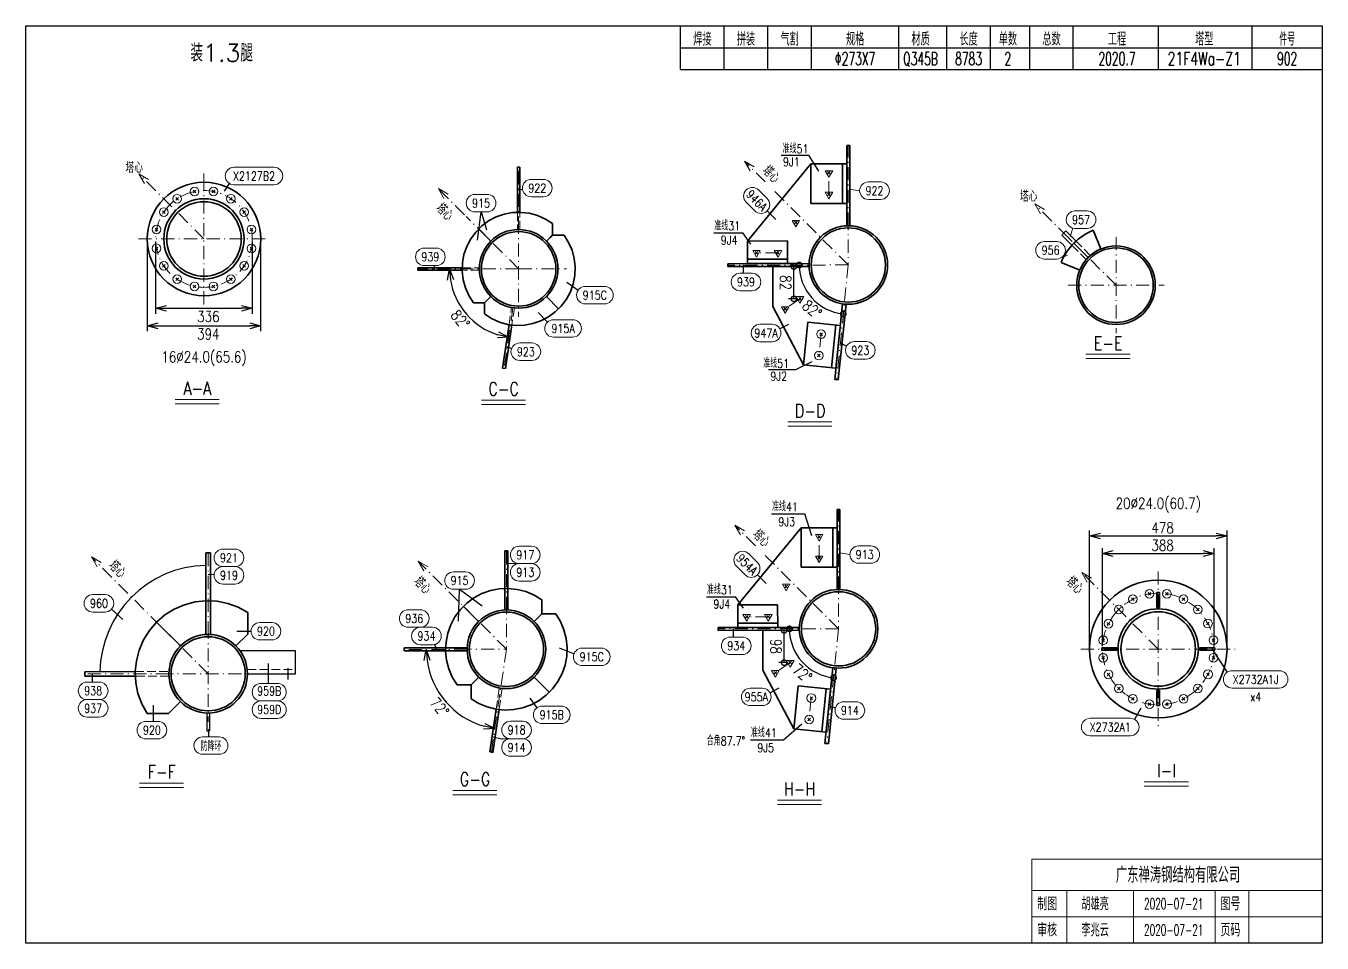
# Model space of a CAD drawing. Extents: x 1310 to 15542, y -76 to 8381.
# Drawn here: x 2467.4 to 2764.4, y 183.9 to 393.9 of the extents above; entities that cross this region are included whole.
import ezdxf
from ezdxf.enums import TextEntityAlignment as Align

# ---------------------------------------------------------------- set-up
doc = ezdxf.new("R2010")
doc.units = 0
doc.header["$MEASUREMENT"] = 0
doc.linetypes.add('一点画线', pattern=[5.2, 3, -1, 0.2, -1])
doc.linetypes.add('虚线', pattern=[2.75, 2, -0.75])
doc.layers.get('0').update_dxf_attribs({"linetype": 'CONTINUOUS', "lineweight": 25})
doc.layers.get('Defpoints').update_dxf_attribs({"linetype": 'CONTINUOUS'})
doc.layers.add('4', color=7, linetype='CONTINUOUS', lineweight=25)
doc.layers.add('5', color=7, linetype='CONTINUOUS', lineweight=25)
doc.styles.add('DimFont', font='simplex.shx', dxfattribs={"width": 0.8, "bigfont": 'gbhzfs.shx'})
doc.styles.get("Standard").update_dxf_attribs({"font": 'simplex.shx', "width": 0.7, "height": 3, "bigfont": 'gbhzfs.shx'})
doc.dimstyles.new('DHDxfDimStyleOpen30', dxfattribs={"dimtxt": 2.5, "dimasz": 2.5, "dimexe": 1.25, "dimexo": 0.625, "dimtad": 2, "dimtxsty": 'DimFont', "dimblk": 'OPEN30', "dimblk1": 'OPEN30', "dimblk2": 'OPEN30', "dimcen": 2.5, "dimadec": 0, "dimazin": 0, "dimtfac": 1, "dimtmove": 0, "dimatfit": 3, "dimfxl": 0, "dimarcsym": 0})

# ---------------------------------------------------------------- blocks, each defined once
blk = doc.blocks.new('板孔默认')
at = {"layer": '5', "color": 7, "linetype": 'Continuous', "lineweight": 13}
for p, q in [((-0.3, -0.3), (0.3, 0.3)), ((0.3, -0.3), (-0.3, 0.3))]:
    blk.add_line(p, q, dxfattribs=at)
blk.add_circle((0, 0), 1, dxfattribs=at)
blk = doc.blocks.new('_OPEN30')
at = {"color": 0, "linetype": 'ByBlock', "lineweight": -2}
for p, q in [((-1, 0.27), (0, 0)), ((0, 0), (-1, -0.27)), ((0, 0), (-1, 0))]:
    blk.add_line(p, q, dxfattribs=at)
blk = doc.blocks.new('*D574')
at = {"layer": '5', "color": 134, "linetype": 'Continuous', "lineweight": -2}
for p, q in [((2495.23, 344.46), (2495.23, 323.96)), ((2521.21, 344.46), (2521.21, 323.96)), ((2497.73, 325.21), (2518.71, 325.21))]:
    blk.add_line(p, q, dxfattribs=at)
at = {"layer": 'Defpoints', "color": 0, "linetype": 'Continuous'}
for p in [(2495.23, 345.08), (2521.21, 345.08), (2521.21, 325.21)]:
    blk.add_point(p, dxfattribs=at)
at = {"layer": '5', "color": 134, "linetype": 'Continuous', "lineweight": -2, "xscale": 2.5, "yscale": 2.5, "zscale": 2.5, "rotation": 180}
blk.add_blockref('_OPEN30', (2495.23, 325.21), dxfattribs=at)
at = {"layer": '5', "color": 134, "linetype": 'Continuous', "lineweight": -2, "xscale": 2.5, "yscale": 2.5, "zscale": 2.5}
blk.add_blockref('_OPEN30', (2521.21, 325.21), dxfattribs=at)
at = {"layer": '5', "color": 134, "linetype": 'Continuous', "lineweight": 18, "insert": (2509.22, 323.33), "char_height": 2.5, "attachment_point": 5, "line_spacing_factor": 0.6, "style": 'DimFont'}
blk.add_mtext('394', dxfattribs=at)
blk = doc.blocks.new('*D575')
at = {"layer": '5', "color": 134, "linetype": 'Continuous', "lineweight": -2}
for p, q in [((2497.15, 344.46), (2497.15, 327.96)), ((2519.3, 344.46), (2519.3, 327.96)), ((2499.65, 329.21), (2516.8, 329.21))]:
    blk.add_line(p, q, dxfattribs=at)
at = {"layer": 'Defpoints', "color": 0, "linetype": 'Continuous'}
for p in [(2497.15, 345.08), (2519.3, 345.08), (2519.3, 329.21)]:
    blk.add_point(p, dxfattribs=at)
at = {"layer": '5', "color": 134, "linetype": 'Continuous', "lineweight": -2, "xscale": 2.5, "yscale": 2.5, "zscale": 2.5, "rotation": 180}
blk.add_blockref('_OPEN30', (2497.15, 329.21), dxfattribs=at)
at = {"layer": '5', "color": 134, "linetype": 'Continuous', "lineweight": -2, "xscale": 2.5, "yscale": 2.5, "zscale": 2.5}
blk.add_blockref('_OPEN30', (2519.3, 329.21), dxfattribs=at)
at = {"layer": '5', "color": 134, "linetype": 'Continuous', "lineweight": 18, "insert": (2509.22, 327.33), "char_height": 2.5, "attachment_point": 5, "line_spacing_factor": 0.6, "style": 'DimFont'}
blk.add_mtext('336', dxfattribs=at)
blk = doc.blocks.new('*D576')
at = {"layer": '5', "color": 134, "linetype": 'Continuous', "lineweight": -2}
for p, q in [((2711.12, 251.82), (2711.12, 278.32)), ((2713.62, 277.07), (2740.14, 277.07)), ((2742.64, 251.82), (2742.64, 278.32))]:
    blk.add_line(p, q, dxfattribs=at)
at = {"layer": 'Defpoints', "color": 0, "linetype": 'Continuous'}
for p in [(2742.64, 277.07), (2711.12, 251.19), (2742.64, 251.19)]:
    blk.add_point(p, dxfattribs=at)
at = {"layer": '5', "color": 134, "linetype": 'Continuous', "lineweight": -2, "xscale": 2.5, "yscale": 2.5, "zscale": 2.5, "rotation": 180}
blk.add_blockref('_OPEN30', (2711.12, 277.07), dxfattribs=at)
at = {"layer": '5', "color": 134, "linetype": 'Continuous', "lineweight": -2, "xscale": 2.5, "yscale": 2.5, "zscale": 2.5}
blk.add_blockref('_OPEN30', (2742.64, 277.07), dxfattribs=at)
at = {"layer": '5', "color": 134, "linetype": 'Continuous', "lineweight": 18, "insert": (2727.88, 278.94), "char_height": 2.5, "attachment_point": 5, "line_spacing_factor": 0.6, "style": 'DimFont'}
blk.add_mtext('478', dxfattribs=at)
blk = doc.blocks.new('*D577')
at = {"layer": '5', "color": 134, "linetype": 'Continuous', "lineweight": -2}
for p, q in [((2714.09, 251.82), (2714.09, 274.32)), ((2739.67, 251.82), (2739.67, 274.32)), ((2716.59, 273.07), (2737.17, 273.07))]:
    blk.add_line(p, q, dxfattribs=at)
at = {"layer": 'Defpoints', "color": 0, "linetype": 'Continuous'}
for p in [(2739.67, 273.07), (2714.09, 251.19), (2739.67, 251.19)]:
    blk.add_point(p, dxfattribs=at)
at = {"layer": '5', "color": 134, "linetype": 'Continuous', "lineweight": -2, "xscale": 2.5, "yscale": 2.5, "zscale": 2.5, "rotation": 180}
blk.add_blockref('_OPEN30', (2714.09, 273.07), dxfattribs=at)
at = {"layer": '5', "color": 134, "linetype": 'Continuous', "lineweight": -2, "xscale": 2.5, "yscale": 2.5, "zscale": 2.5}
blk.add_blockref('_OPEN30', (2739.67, 273.07), dxfattribs=at)
at = {"layer": '5', "color": 134, "linetype": 'Continuous', "lineweight": 18, "insert": (2727.88, 274.94), "char_height": 2.5, "attachment_point": 5, "line_spacing_factor": 0.6, "style": 'DimFont'}
blk.add_mtext('388', dxfattribs=at)
blk = doc.blocks.new('*D632')
at = {"color": 0, "linetype": 'Continuous', "lineweight": -2}
blk.add_arc((2577.52, 251.13), 18.36, 187.874, 253.855, dxfattribs=at)
at = {"layer": 'Defpoints', "color": 0, "linetype": 'Continuous'}
for p in [(2554.11, 251.1), (2568.52, 251.12), (2577.52, 251.13), (2561.2, 242.72), (2574.07, 227.57)]:
    blk.add_point(p, dxfattribs=at)
at = {"color": 0, "linetype": 'Continuous', "lineweight": -2, "xscale": 2.5, "yscale": 2.5, "zscale": 2.5}
for p, rotation in [((2559.16, 251.11), 93.97063826351466), ((2574.86, 232.96), 347.758366873877)]:
    blk.add_blockref('_OPEN30', p, dxfattribs=dict(at, rotation=rotation))
at = {"color": 0, "linetype": 'Continuous', "insert": (2562.22, 237.89), "char_height": 2.5, "attachment_point": 5, "rotation": 310.8645, "style": 'DimFont'}
blk.add_mtext('72%%D', dxfattribs=at)
blk = doc.blocks.new('*D91')
at = {"color": 0, "linetype": 'Continuous', "lineweight": -2}
blk.add_arc((2580.32, 338.24), 15.83, 189.1279, 252.5985, dxfattribs=at)
at = {"layer": 'Defpoints', "color": 0, "linetype": 'Continuous'}
for p in [(2557.2, 338.21), (2580.32, 338.24), (2566.26, 330.99), (2579.02, 329.33), (2576.98, 315.46)]:
    blk.add_point(p, dxfattribs=at)
at = {"color": 0, "linetype": 'Continuous', "lineweight": -2, "xscale": 2.5, "yscale": 2.5, "zscale": 2.5}
for p, rotation in [((2564.5, 338.22), 94.5975774707062), ((2578.03, 322.58), 347.1288474931702)]:
    blk.add_blockref('_OPEN30', p, dxfattribs=dict(at, rotation=rotation))
at = {"color": 0, "linetype": 'Continuous', "insert": (2566.94, 326.65), "char_height": 2.5, "attachment_point": 5, "rotation": 310.8632, "style": 'DimFont'}
blk.add_mtext('82°', dxfattribs=at)
blk = doc.blocks.new('板孔21.5')
at = {"layer": '5', "color": 7, "linetype": 'Continuous', "lineweight": 13}
for p, q in [((-0.3, -0.3), (0.3, 0.3)), ((0.3, -0.3), (-0.3, 0.3))]:
    blk.add_line(p, q, dxfattribs=at)
blk.add_circle((0, 0), 1, dxfattribs=at)
blk = doc.blocks.new('板孔17.5')
at = {"layer": '5', "color": 7, "linetype": 'Continuous', "lineweight": 13}
for p, q in [((0, 1), (-0.866, -0.5)), ((-0.3, -0.3), (0.3, 0.3)), ((0.3, -0.3), (-0.3, 0.3)), ((0.866, -0.5), (0, 1)), ((-0.866, -0.5), (0.866, -0.5))]:
    blk.add_line(p, q, dxfattribs=at)
at = {"layer": '5', "color": 7, "linetype": 'Continuous', "lineweight": 0}
blk.add_circle((0, 0), 0.1, dxfattribs=at)
blk = doc.blocks.new('_DotSmall')
at = {"color": 0, "linetype": 'ByBlock', "const_width": 0.5}
blk.add_lwpolyline([(-0.0625, 0, 1), (0.0625, 0, 1)], format="xyb", close=True, dxfattribs=at)
blk = doc.blocks.new('*D92')
at = {"layer": '5', "color": 134, "linetype": 'Continuous', "lineweight": -2}
for p, q in [((2636.92, 255.46), (2642.4, 255.47)), ((2641.16, 248.07), (2641.15, 255.47)), ((2641.93, 248.07), (2639.91, 248.07))]:
    blk.add_line(p, q, dxfattribs=at)
at = {"layer": 'Defpoints', "color": 0, "linetype": 'Continuous'}
for p in [(2636.3, 255.46), (2641.15, 255.47), (2642.56, 248.07)]:
    blk.add_point(p, dxfattribs=at)
at = {"layer": '5', "color": 134, "linetype": 'Continuous', "lineweight": -2, "xscale": 2.5, "yscale": 2.5, "zscale": 2.5}
for p, rotation in [((2641.15, 255.47), 90.0672727091857), ((2641.16, 248.07), 270.0672727091857)]:
    blk.add_blockref('_DotSmall', p, dxfattribs=dict(at, rotation=rotation))
at = {"layer": '5', "color": 134, "linetype": 'Continuous', "lineweight": 18, "insert": (2639.28, 251.77), "char_height": 2.5, "attachment_point": 5, "rotation": 270.0673, "line_spacing_factor": 0.6, "style": 'DimFont'}
blk.add_mtext('98', dxfattribs=at)
blk = doc.blocks.new('*D93')
at = {"layer": '5', "color": 134, "linetype": 'Continuous', "lineweight": -2}
blk.add_arc((2653.63, 255.81), 11.26, 180.0673, 264.1339, dxfattribs=at)
at = {"layer": 'Defpoints', "color": 0, "linetype": 'Continuous'}
for p in [(2626.05, 255.78), (2653.63, 255.81), (2653.63, 255.81), (2643.7, 250.51), (2650.93, 229.53)]:
    blk.add_point(p, dxfattribs=at)
at = {"layer": '5', "color": 134, "linetype": 'Continuous', "lineweight": -2, "xscale": 2.5, "yscale": 2.5, "zscale": 2.5}
for p, rotation in [((2642.37, 255.8), 90.06727270918901), ((2652.48, 244.61), 354.1339213302331)]:
    blk.add_blockref('_DotSmall', p, dxfattribs=dict(at, rotation=rotation))
at = {"layer": '5', "color": 134, "linetype": 'Continuous', "lineweight": 18, "insert": (2645.33, 245.63), "char_height": 2.5, "attachment_point": 5, "rotation": 320.8009, "style": 'DimFont'}
blk.add_mtext('72%%D', dxfattribs=at)
blk = doc.blocks.new('*D94')
at = {"layer": '5', "color": 134, "linetype": 'Continuous', "lineweight": -2}
for p, q in [((2639.16, 338.78), (2644.64, 338.79)), ((2643.4, 331.38), (2643.39, 338.78)), ((2644.17, 331.38), (2642.15, 331.38))]:
    blk.add_line(p, q, dxfattribs=at)
at = {"layer": 'Defpoints', "color": 0, "linetype": 'Continuous'}
for p in [(2638.53, 338.78), (2643.39, 338.78), (2644.79, 331.39)]:
    blk.add_point(p, dxfattribs=at)
at = {"layer": '5', "color": 134, "linetype": 'Continuous', "lineweight": -2, "xscale": 2.5, "yscale": 2.5, "zscale": 2.5}
for p, rotation in [((2643.39, 338.78), 90.0672727091857), ((2643.4, 331.38), 270.0672727091857)]:
    blk.add_blockref('_DotSmall', p, dxfattribs=dict(at, rotation=rotation))
at = {"layer": '5', "color": 134, "linetype": 'Continuous', "lineweight": 18, "insert": (2641.52, 335.08), "char_height": 2.5, "attachment_point": 5, "rotation": 270.0673, "line_spacing_factor": 0.6, "style": 'DimFont'}
blk.add_mtext('82', dxfattribs=at)
blk = doc.blocks.new('*D95')
at = {"layer": '5', "color": 134, "linetype": 'Continuous', "lineweight": -2}
blk.add_arc((2655.86, 339.13), 11.26, 180.0673, 264.1339, dxfattribs=at)
at = {"layer": 'Defpoints', "color": 0, "linetype": 'Continuous'}
for p in [(2628.28, 339.09), (2655.86, 339.13), (2655.86, 339.13), (2645.93, 333.83), (2653.16, 312.84)]:
    blk.add_point(p, dxfattribs=at)
at = {"layer": '5', "color": 134, "linetype": 'Continuous', "lineweight": -2, "xscale": 2.5, "yscale": 2.5, "zscale": 2.5}
for p, rotation in [((2644.6, 339.11), 90.06727270918901), ((2654.71, 327.93), 354.1339213302332)]:
    blk.add_blockref('_DotSmall', p, dxfattribs=dict(at, rotation=rotation))
at = {"layer": '5', "color": 134, "linetype": 'Continuous', "lineweight": 18, "insert": (2647.56, 328.95), "char_height": 2.5, "attachment_point": 5, "rotation": 320.8009, "style": 'DimFont'}
blk.add_mtext('82%%D', dxfattribs=at)
blk = doc.blocks.new('CTDHK')
at = {"color": 0, "linetype": 'Continuous'}
for p, q in [((0, 210), (297, 210)), ((0, 0), (0, 210)), ((297, 210), (297, 0)), ((297, 0), (0, 0))]:
    blk.add_line(p, q, dxfattribs=at)

msp = doc.modelspace()

# ---------------------------------------------------------------- linework, layer by layer
at = {"color": 4, "linetype": 'Continuous'}
for p, q in [((2640.495, 364.266), (2646.736, 364.266)), ((2646.736, 364.266), (2649.02, 360.579)), ((2625.055, 346.461), (2631.661, 346.461)), ((2637.595, 315.167), (2643.835, 315.167)), ((2643.835, 315.167), (2647.615, 317.045)), ((2638.282, 282.15), (2645.871, 282.15)), ((2623.373, 263.13), (2629.979, 263.13)), ((2641.038, 230.399), (2645.178, 234.029)), ((2633.449, 230.399), (2641.038, 230.399))]:
    msp.add_line(p, q, dxfattribs=at)
at = {"color": 0, "linetype": 'Continuous'}
for p, q in [((2512.956, 356.04), (2514.039, 357.804)), ((2580.199, 356.366), (2581.211, 356.489)), ((2570.925, 344.801), (2571.72, 351.289)), ((2571.72, 351.289), (2572.949, 347.178)), ((2571.183, 347.365), (2573.956, 344.595)), ((2633.534, 343.876), (2631.661, 346.461)), ((2561.05, 338.192), (2561.05, 338.98)), ((2631.751, 339.156), (2631.751, 337.239)), ((2591.394, 335.155), (2593.952, 333.369)), ((2586.691, 331.875), (2589.464, 329.105)), ((2584.821, 328.257), (2586.939, 326.041)), ((2642.169, 325.532), (2640.185, 324.48)), ((2653.922, 321.376), (2655.46, 320.542)), ((2577.655, 320.446), (2578.717, 320.016)), ((2647.483, 277.115), (2645.871, 282.15)), ((2509.147, 268.355), (2510.56, 268.232)), ((2566.514, 257.603), (2566.782, 264.859)), ((2566.782, 264.859), (2571.944, 261.077)), ((2631.852, 260.544), (2629.979, 263.13)), ((2489.625, 257.914), (2487.026, 260.296)), ((2571.156, 257.492), (2567.694, 260.951)), ((2502.814, 251.886), (2497.356, 257.338)), ((2629.516, 255.841), (2629.516, 253.923)), ((2515.713, 255.25), (2519.008, 255.255)), ((2529.208, 250.787), (2516.484, 250.787)), ((2529.208, 245.526), (2529.208, 250.787)), ((2561.467, 251.042), (2561.133, 252.247)), ((2589.578, 251.438), (2593.023, 250.112)), ((2739.153, 251.23), (2742.703, 245.896)), ((2522.967, 247.907), (2522.967, 243.308)), ((2527.496, 244.211), (2527.496, 246.841)), ((2482.619, 245.595), (2482.619, 243.608)), ((2518.181, 245.526), (2529.208, 245.526)), ((2583.887, 244.768), (2587.348, 241.308)), ((2639.935, 242.216), (2637.95, 241.164)), ((2496.584, 238.299), (2496.584, 234.616)), ((2582.907, 239.951), (2584.524, 237.731)), ((2651.694, 238.09), (2652.905, 237.714)), ((2722.906, 237.648), (2721.462, 235.066)), ((2508.881, 236.526), (2508.881, 232.454)), ((2509.481, 236.526), (2509.481, 232.454)), ((2508.881, 232.454), (2509.481, 232.454)), ((2509.228, 232.839), (2509.228, 231.077)), ((2574.477, 231.081), (2576.361, 230.648))]:
    msp.add_line(p, q, dxfattribs=at)
msp.add_arc((2509.181, 245.526), 24.818, 91.18736, 178.87991, dxfattribs=at)
at = {"layer": '4', "color": 1, "linetype": 'Continuous', "lineweight": 25}
for p, q in [((2617.422, 383.861), (2617.422, 393.861)), ((2627.422, 383.861), (2627.422, 393.861)), ((2637.422, 383.861), (2637.422, 393.861)), ((2647.422, 383.861), (2647.422, 393.861)), ((2667.422, 383.861), (2667.422, 393.861)), ((2678.422, 383.861), (2678.422, 393.861)), ((2688.422, 383.861), (2688.422, 393.861)), ((2697.422, 383.861), (2697.422, 393.861)), ((2707.422, 383.861), (2707.422, 393.861)), ((2726.922, 383.861), (2726.922, 393.861)), ((2748.422, 383.861), (2748.422, 393.861)), ((2617.422, 388.861), (2764.422, 388.861)), ((2617.422, 383.861), (2764.422, 383.861))]:
    msp.add_line(p, q, dxfattribs=at)
at = {"layer": '4', "color": 1, "linetype": 'Continuous', "lineweight": 18}
for p, q in [((2697.922, 203.061), (2764.422, 203.061)), ((2697.922, 183.861), (2697.922, 203.061)), ((2697.922, 195.861), (2764.422, 195.861)), ((2705.922, 183.861), (2705.922, 195.861)), ((2721.222, 183.861), (2721.222, 195.861)), ((2739.922, 183.861), (2739.922, 195.861)), ((2747.622, 183.861), (2747.622, 195.861)), ((2697.922, 189.861), (2764.422, 189.861))]:
    msp.add_line(p, q, dxfattribs=at)
at = {"layer": '4', "color": 6, "linetype": 'Continuous', "lineweight": 18}
msp.add_lwpolyline([(2467.422, 393.861), (2467.422, 183.861), (2764.422, 183.861), (2764.422, 393.861)], close=True, dxfattribs=at)
at = {"layer": '5', "color": 7, "linetype": 'Continuous', "lineweight": 35}
for p, q in [((2656.193, 366.452), (2655.535, 366.452)), ((2655.535, 366.452), (2655.535, 348.127)), ((2656.193, 348.127), (2656.193, 366.452)), ((2580.587, 361.555), (2580.06, 361.555)), ((2580.06, 361.555), (2580.06, 351.153)), ((2580.587, 351.171), (2580.587, 361.555)), ((2647.312, 362.267), (2632.77, 344.612)), ((2655.535, 362.276), (2647.312, 362.267)), ((2647.312, 362.267), (2647.312, 353.241)), ((2654.535, 362.275), (2654.535, 353.232)), ((2655.535, 349.771), (2655.535, 362.276)), ((2575.158, 350.117), (2576.996, 350.757)), ((2576.996, 350.757), (2578.909, 351.114)), ((2578.909, 351.114), (2580.854, 351.18)), ((2580.854, 351.18), (2582.787, 350.955)), ((2582.787, 350.955), (2584.665, 350.442)), ((2655.535, 353.231), (2647.312, 353.241)), ((2570.495, 346.677), (2571.87, 348.054)), ((2571.87, 348.054), (2573.436, 349.209)), ((2573.436, 349.209), (2575.158, 350.117)), ((2584.665, 350.442), (2586.445, 349.654)), ((2586.445, 349.654), (2588.086, 348.608)), ((2588.086, 348.608), (2588.086, 345.998)), ((2568.435, 343.387), (2569.341, 345.109)), ((2569.341, 345.109), (2570.495, 346.677)), ((2588.086, 345.998), (2586.687, 344.599)), ((2586.725, 344.561), (2588.132, 345.951)), ((2588.132, 345.951), (2590.742, 345.936)), ((2590.742, 345.936), (2591.778, 344.289)), ((2632.77, 344.612), (2641.9, 344.623)), ((2632.77, 344.612), (2632.77, 339.429)), ((2641.9, 344.623), (2641.912, 339.439)), ((2705.706, 346.909), (2704.774, 345.976)), ((2704.774, 345.976), (2707.118, 343.635)), ((2708.05, 344.568), (2705.706, 346.909)), ((2708.056, 344.574), (2707.572, 344.113)), ((2708.562, 345.011), (2708.056, 344.574)), ((2709.088, 345.422), (2708.562, 345.011)), ((2709.635, 345.807), (2709.088, 345.422)), ((2710.199, 346.165), (2709.635, 345.807)), ((2710.78, 346.495), (2710.199, 346.165)), ((2711.377, 346.796), (2710.78, 346.495)), ((2711.988, 347.067), (2711.377, 346.796)), ((2713.757, 342.804), (2711.988, 347.067)), ((2567.798, 341.548), (2568.435, 343.387)), ((2591.778, 344.289), (2592.555, 342.506)), ((2592.555, 342.506), (2593.057, 340.626)), ((2705.88, 342.049), (2705.523, 341.484)), ((2706.265, 342.595), (2705.88, 342.049)), ((2706.676, 343.122), (2706.265, 342.595)), ((2707.112, 343.629), (2706.676, 343.122)), ((2707.572, 344.113), (2707.112, 343.629)), ((2711.357, 341.331), (2711.911, 341.769)), ((2711.911, 341.769), (2712.499, 342.162)), ((2712.499, 342.162), (2713.115, 342.508)), ((2713.115, 342.508), (2713.757, 342.804)), ((2567.379, 337.689), (2567.443, 339.634)), ((2567.443, 339.634), (2567.798, 341.548)), ((2593.057, 340.626), (2593.271, 338.692)), ((2593.271, 338.692), (2593.194, 336.748)), ((2628.282, 339.423), (2646.863, 339.445)), ((2628.282, 338.766), (2628.282, 339.423)), ((2646.864, 338.788), (2628.282, 338.766)), ((2632.769, 340.429), (2641.91, 340.439)), ((2632.77, 339.429), (2645.219, 339.443)), ((2645.215, 338.786), (2638.534, 338.778)), ((2638.534, 338.778), (2638.538, 329.626)), ((2704.894, 340.305), (2704.624, 339.694)), ((2704.624, 339.694), (2708.889, 337.93)), ((2705.194, 340.902), (2704.894, 340.305)), ((2705.523, 341.484), (2705.194, 340.902)), ((2709.184, 338.572), (2709.529, 339.189)), ((2709.529, 339.189), (2709.921, 339.777)), ((2709.921, 339.777), (2710.358, 340.332)), ((2710.358, 340.332), (2710.838, 340.851)), ((2710.838, 340.851), (2711.357, 341.331)), ((2557.201, 338.472), (2567.405, 338.484)), ((2557.202, 337.944), (2557.201, 338.472)), ((2567.388, 337.956), (2557.202, 337.944)), ((2567.607, 335.756), (2567.379, 337.689)), ((2568.122, 333.879), (2567.607, 335.756)), ((2593.194, 336.748), (2592.826, 334.838)), ((2708.889, 337.93), (2709.184, 338.572)), ((2568.912, 332.1), (2568.122, 333.879)), ((2592.176, 333.004), (2591.26, 331.288)), ((2592.826, 334.838), (2592.176, 333.004)), ((2569.959, 330.46), (2568.912, 332.1)), ((2572.514, 330.463), (2569.959, 330.46)), ((2572.499, 327.908), (2572.514, 330.463)), ((2572.514, 330.463), (2573.949, 331.881)), ((2590.096, 329.729), (2588.712, 328.362)), ((2591.26, 331.288), (2590.096, 329.729)), ((2652.755, 312.886), (2654.535, 330.216)), ((2655.353, 330.132), (2653.572, 312.802)), ((2574.134, 326.853), (2572.499, 327.908)), ((2575.908, 326.055), (2574.134, 326.853)), ((2587.139, 327.217), (2585.413, 326.321)), ((2588.712, 328.362), (2587.139, 327.217)), ((2638.538, 329.626), (2645.598, 316.253)), ((2653.023, 315.495), (2654.368, 328.585)), ((2577.781, 325.531), (2575.908, 326.055)), ((2576.659, 315.513), (2578.121, 325.489)), ((2578.776, 325.409), (2577.311, 315.417)), ((2579.712, 325.293), (2577.781, 325.531)), ((2581.657, 325.348), (2579.712, 325.293)), ((2583.571, 325.693), (2581.657, 325.348)), ((2585.413, 326.321), (2583.571, 325.693)), ((2645.598, 316.253), (2646.606, 326.067)), ((2646.606, 326.067), (2654.03, 325.299)), ((2652.028, 315.597), (2653.035, 325.401)), ((2577.311, 315.417), (2576.659, 315.513)), ((2645.598, 316.253), (2653.023, 315.495)), ((2653.572, 312.802), (2652.755, 312.886)), ((2653.958, 283.136), (2653.301, 283.136)), ((2653.301, 283.136), (2653.301, 264.812)), ((2653.958, 264.812), (2653.958, 283.136)), ((2645.078, 278.951), (2630.536, 261.297)), ((2653.301, 278.961), (2645.078, 278.951)), ((2645.078, 278.951), (2645.078, 269.925)), ((2652.301, 278.96), (2652.301, 269.917)), ((2653.301, 266.456), (2653.301, 278.961)), ((2577.852, 273.706), (2577.195, 273.706)), ((2577.195, 273.706), (2577.195, 260.132)), ((2577.852, 260.132), (2577.852, 273.706)), ((2508.667, 254.526), (2508.667, 273.178)), ((2508.667, 273.178), (2509.696, 273.178)), ((2509.696, 273.178), (2509.696, 254.526)), ((2653.301, 269.916), (2645.078, 269.925)), ((2573.84, 264.568), (2571.898, 263.877)), ((2575.863, 264.964), (2573.84, 264.568)), ((2577.923, 265.058), (2575.863, 264.964)), ((2579.973, 264.847), (2577.923, 265.058)), ((2581.971, 264.335), (2579.973, 264.847)), ((2583.87, 263.534), (2581.971, 264.335)), ((2506.172, 261.967), (2503.729, 261.326)), ((2508.683, 262.233), (2506.172, 261.967)), ((2511.206, 262.117), (2508.683, 262.233)), ((2513.682, 261.623), (2511.206, 262.117)), ((2516.056, 260.761), (2513.682, 261.623)), ((2568.422, 261.68), (2566.965, 260.221)), ((2570.078, 262.908), (2568.422, 261.68)), ((2571.898, 263.877), (2570.078, 262.908)), ((2585.631, 262.462), (2583.87, 263.534)), ((2585.631, 259.24), (2585.631, 262.462)), ((2726.587, 260.686), (2726.585, 264.148)), ((2726.585, 264.148), (2727.179, 264.148)), ((2727.179, 264.148), (2727.181, 260.686)), ((2499.27, 258.985), (2497.356, 257.338)), ((2501.411, 260.324), (2499.27, 258.985)), ((2503.729, 261.326), (2501.411, 260.324)), ((2518.273, 259.551), (2516.056, 260.761)), ((2518.273, 254.617), (2518.273, 259.551)), ((2565.74, 258.564), (2564.772, 256.743)), ((2566.965, 260.221), (2565.74, 258.564)), ((2585.608, 259.263), (2583.869, 257.514)), ((2583.887, 257.496), (2585.631, 259.24)), ((2588.83, 259.272), (2585.608, 259.263)), ((2589.907, 257.515), (2588.83, 259.272)), ((2630.536, 261.297), (2639.665, 261.307)), ((2630.536, 261.297), (2630.536, 256.113)), ((2639.665, 261.307), (2639.677, 256.124)), ((2727.181, 260.686), (2726.587, 260.686)), ((2495.711, 255.421), (2494.374, 253.279)), ((2497.356, 257.338), (2495.711, 255.421)), ((2564.772, 256.743), (2564.083, 254.8)), ((2590.713, 255.618), (2589.907, 257.515)), ((2591.23, 253.623), (2590.713, 255.618)), ((2626.047, 256.108), (2644.629, 256.13)), ((2626.048, 255.45), (2626.047, 256.108)), ((2644.63, 255.472), (2626.048, 255.45)), ((2630.535, 257.113), (2639.675, 257.124)), ((2630.536, 256.113), (2642.985, 256.128)), ((2642.981, 255.47), (2636.3, 255.463)), ((2636.3, 255.463), (2636.303, 246.31)), ((2494.374, 253.279), (2493.375, 250.96)), ((2515.545, 251.89), (2518.273, 254.617)), ((2563.689, 252.776), (2563.598, 250.717)), ((2564.083, 254.8), (2563.689, 252.776)), ((2591.448, 251.574), (2591.23, 253.623)), ((2493.375, 250.96), (2492.737, 248.516)), ((2554.106, 251.434), (2568.523, 251.45)), ((2554.107, 250.776), (2554.106, 251.434)), ((2568.524, 250.793), (2554.107, 250.776)), ((2563.598, 250.717), (2563.812, 248.666)), ((2590.971, 247.492), (2591.361, 249.515)), ((2591.361, 249.515), (2591.448, 251.574)), ((2713.926, 251.481), (2717.387, 251.483)), ((2713.926, 250.887), (2713.926, 251.481)), ((2717.388, 250.889), (2713.926, 250.887)), ((2717.387, 251.483), (2717.388, 250.889)), ((2739.838, 251.496), (2736.376, 251.494)), ((2736.376, 251.494), (2736.377, 250.901)), ((2736.377, 250.901), (2739.838, 250.903)), ((2739.838, 250.903), (2739.838, 251.496)), ((2492.737, 248.516), (2492.474, 246.005)), ((2563.812, 248.666), (2564.326, 246.67)), ((2564.326, 246.67), (2565.129, 244.771)), ((2590.287, 245.548), (2590.971, 247.492)), ((2650.52, 229.57), (2652.301, 246.901)), ((2653.118, 246.817), (2651.338, 229.486)), ((2480.91, 245.999), (2492.475, 246.021)), ((2480.911, 244.97), (2480.91, 245.999)), ((2492.521, 244.992), (2480.911, 244.97)), ((2492.474, 246.005), (2492.592, 243.482)), ((2500.689, 242.545), (2500.34, 243.844)), ((2565.129, 244.771), (2566.204, 243.011)), ((2569.426, 243.015), (2571.167, 244.761)), ((2571.178, 244.75), (2569.439, 243.002)), ((2588.102, 242.067), (2589.323, 243.726)), ((2589.323, 243.726), (2590.287, 245.548)), ((2636.303, 246.31), (2643.363, 232.937)), ((2650.788, 232.18), (2652.133, 245.27)), ((2492.592, 243.482), (2493.09, 241.006)), ((2493.09, 241.006), (2493.954, 238.633)), ((2501.229, 241.312), (2500.689, 242.545)), ((2501.946, 240.173), (2501.229, 241.312)), ((2566.204, 243.011), (2569.426, 243.015)), ((2569.439, 243.002), (2569.448, 239.78)), ((2584.996, 239.374), (2586.649, 240.605)), ((2586.649, 240.605), (2588.102, 242.067)), ((2643.363, 232.937), (2644.372, 242.751)), ((2644.372, 242.751), (2651.795, 241.983)), ((2649.793, 232.281), (2650.801, 242.086)), ((2726.591, 241.697), (2726.593, 238.235)), ((2727.184, 241.697), (2726.591, 241.697)), ((2727.186, 238.236), (2727.184, 241.697)), ((2493.954, 238.633), (2495.166, 236.418)), ((2500.101, 236.424), (2502.825, 239.154)), ((2502.825, 239.154), (2501.946, 240.173)), ((2569.448, 239.78), (2571.211, 238.713)), ((2571.211, 238.713), (2573.112, 237.918)), ((2573.112, 237.918), (2575.11, 237.411)), ((2579.219, 237.304), (2581.24, 237.706)), ((2581.24, 237.706), (2583.18, 238.401)), ((2583.18, 238.401), (2584.996, 239.374)), ((2726.593, 238.235), (2727.186, 238.236)), ((2495.166, 236.418), (2500.101, 236.424)), ((2573.745, 227.62), (2575.179, 237.404)), ((2575.834, 237.339), (2574.396, 227.524)), ((2575.11, 237.411), (2577.16, 237.205)), ((2577.16, 237.205), (2579.219, 237.304)), ((2643.363, 232.937), (2650.788, 232.18)), ((2651.338, 229.486), (2650.52, 229.57)), ((2574.396, 227.524), (2573.745, 227.62))]:
    msp.add_line(p, q, dxfattribs=at)
at = {"layer": '5', "color": 1, "linetype": '一点画线', "lineweight": 18}
for p, q in [((2655.864, 348.127), (2655.864, 366.452)), ((2636.841, 358.127), (2632.066, 362.897)), ((2632.066, 362.897), (2634.308, 361.604)), ((2632.066, 362.897), (2633.361, 360.657)), ((2632.066, 362.897), (2634.308, 361.604)), ((2632.066, 362.897), (2633.361, 360.657)), ((2508.223, 345.084), (2493.284, 360.006)), ((2493.284, 360.006), (2495.526, 358.714)), ((2493.284, 360.006), (2494.579, 357.766)), ((2493.284, 360.006), (2495.526, 358.714)), ((2493.284, 360.006), (2494.579, 357.766)), ((2508.223, 330.095), (2508.223, 360.074)), ((2580.323, 347.235), (2580.323, 361.555)), ((2651.419, 355.289), (2651.419, 360.218)), ((2567.923, 350.621), (2561.923, 356.614)), ((2561.923, 356.614), (2564.166, 355.321)), ((2561.923, 356.614), (2563.219, 354.373)), ((2561.923, 356.614), (2564.166, 355.321)), ((2561.923, 356.614), (2563.219, 354.373)), ((2655.864, 339.127), (2638.844, 356.127)), ((2717.206, 334.491), (2698.575, 353.1)), ((2698.575, 353.1), (2700.817, 351.807)), ((2698.575, 353.1), (2699.87, 350.859)), ((2698.575, 353.1), (2700.817, 351.807)), ((2698.575, 353.1), (2699.87, 350.859)), ((2580.323, 338.235), (2568.309, 350.235)), ((2580.323, 349.235), (2580.323, 327.235)), ((2655.864, 350.127), (2655.864, 339.127)), ((2493.234, 345.084), (2523.212, 345.084)), ((2710.838, 340.851), (2705.24, 346.443)), ((2717.206, 345.491), (2717.206, 323.491)), ((2639.853, 341.91), (2634.824, 341.904)), ((2655.864, 339.127), (2628.282, 339.095)), ((2655.864, 339.127), (2653.163, 312.844)), ((2580.323, 338.235), (2557.202, 338.208)), ((2580.323, 338.235), (2591.323, 338.235)), ((2706.206, 334.491), (2728.206, 334.491)), ((2644.79, 331.385), (2641.39, 329.079)), ((2579.018, 329.33), (2576.985, 315.465)), ((2649.622, 323.276), (2649.118, 318.372)), ((2653.629, 264.812), (2653.629, 283.136)), ((2634.607, 274.812), (2629.831, 279.582)), ((2629.831, 279.582), (2632.073, 278.289)), ((2629.831, 279.582), (2631.127, 277.341)), ((2629.831, 279.582), (2632.073, 278.289)), ((2629.831, 279.582), (2631.127, 277.341)), ((2649.185, 271.974), (2649.185, 276.903)), ((2577.524, 260.132), (2577.524, 273.706)), ((2509.181, 245.526), (2482.414, 272.262)), ((2482.414, 272.262), (2484.656, 270.969)), ((2482.414, 272.262), (2483.709, 270.021)), ((2482.414, 272.262), (2484.656, 270.969)), ((2482.414, 272.262), (2483.709, 270.021)), ((2509.181, 254.526), (2509.181, 273.178)), ((2577.524, 251.132), (2557.312, 271.32)), ((2557.312, 271.32), (2559.554, 270.028)), ((2557.312, 271.32), (2558.607, 269.08)), ((2557.312, 271.32), (2559.554, 270.028)), ((2557.312, 271.32), (2558.607, 269.08)), ((2653.629, 255.812), (2636.609, 272.812)), ((2726.882, 251.192), (2709.337, 268.716)), ((2709.337, 268.716), (2711.579, 267.424)), ((2709.337, 268.716), (2710.632, 266.476)), ((2709.337, 268.716), (2711.579, 267.424)), ((2709.337, 268.716), (2710.632, 266.476)), ((2726.882, 268.95), (2726.882, 233.433)), ((2653.629, 266.812), (2653.629, 255.812)), ((2577.524, 262.132), (2577.524, 251.132)), ((2637.618, 258.594), (2632.589, 258.588)), ((2509.181, 256.526), (2509.181, 234.526)), ((2653.629, 255.812), (2626.047, 255.779)), ((2653.629, 255.812), (2650.929, 229.528)), ((2568.524, 251.122), (2554.106, 251.105)), ((2566.524, 251.132), (2577.524, 251.132)), ((2577.524, 251.132), (2574.07, 227.572)), ((2709.124, 251.192), (2744.64, 251.192)), ((2642.556, 248.07), (2639.155, 245.764)), ((2500.181, 245.515), (2480.91, 245.485)), ((2498.181, 245.526), (2520.181, 245.526)), ((2647.388, 239.961), (2646.884, 235.056))]:
    msp.add_line(p, q, dxfattribs=at)
at = {"layer": '5', "color": 1, "linetype": 'Continuous', "lineweight": 18}
for p, q in [((2508.223, 357.074), (2508.223, 360.084)), ((2524.287, 361.508), (2515.087, 361.508)), ((2524.287, 357.508), (2515.087, 357.508)), ((2583.196, 358.73), (2585.996, 358.73)), ((2656.084, 356.511), (2658.464, 356.127)), ((2660.464, 358.127), (2663.264, 358.127)), ((2570.32, 355.289), (2573.12, 355.289)), ((2583.196, 354.73), (2585.996, 354.73)), ((2632.463, 353.482), (2634.443, 351.502)), ((2635.291, 356.311), (2637.271, 354.331)), ((2660.464, 354.127), (2663.264, 354.127)), ((2570.32, 351.289), (2573.12, 351.289)), ((2637.271, 351.502), (2639.251, 349.523)), ((2707.806, 351.491), (2710.606, 351.491)), ((2706.722, 345.617), (2707.279, 347.562)), ((2707.806, 347.491), (2710.606, 347.491)), ((2558.689, 342.98), (2561.489, 342.98)), ((2700.806, 344.491), (2703.606, 344.491)), ((2558.689, 338.98), (2561.489, 338.98)), ((2700.806, 340.491), (2703.606, 340.491)), ((2706.112, 341.298), (2704.965, 341.024)), ((2631.019, 337.239), (2633.819, 337.239)), ((2595.591, 334.224), (2599.991, 334.224)), ((2631.019, 333.239), (2633.819, 333.239)), ((2595.591, 330.224), (2599.991, 330.224)), ((2588.32, 326.595), (2592.72, 326.595)), ((2635.618, 325.543), (2638.418, 325.543)), ((2580.57, 321.264), (2583.37, 321.264)), ((2588.32, 322.595), (2592.72, 322.595)), ((2635.618, 321.543), (2638.418, 321.543)), ((2657.218, 321.589), (2660.018, 321.589)), ((2580.57, 317.264), (2583.37, 317.264)), ((2657.218, 317.589), (2660.018, 317.589)), ((2512.553, 274.058), (2515.353, 274.058)), ((2580.44, 274.742), (2583.24, 274.742)), ((2658.229, 274.812), (2661.029, 274.812)), ((2577.524, 270.742), (2583.24, 270.742)), ((2633.057, 272.995), (2635.037, 271.015)), ((2653.85, 273.195), (2656.229, 272.812)), ((2658.229, 270.812), (2661.029, 270.812)), ((2512.553, 270.058), (2515.353, 270.058)), ((2512.553, 270.058), (2515.353, 270.058)), ((2565.382, 268.859), (2568.182, 268.859)), ((2630.229, 270.167), (2632.208, 268.187)), ((2635.037, 268.187), (2637.017, 266.207)), ((2512.553, 266.058), (2515.353, 266.058)), ((2565.382, 264.859), (2568.182, 264.859)), ((2580.44, 266.742), (2583.24, 266.742)), ((2482.752, 263.648), (2485.552, 263.648)), ((2482.752, 259.648), (2485.552, 259.648)), ((2554.999, 260.175), (2557.799, 260.175)), ((2521.008, 257.258), (2523.808, 257.258)), ((2554.999, 256.175), (2557.799, 256.175)), ((2557.799, 256.175), (2560.599, 256.175)), ((2521.008, 253.258), (2523.808, 253.258)), ((2628.785, 253.923), (2631.585, 253.923)), ((2557.799, 252.175), (2560.599, 252.175)), ((2594.889, 251.393), (2599.289, 251.393)), ((2628.785, 249.923), (2631.585, 249.923)), ((2594.889, 247.393), (2599.289, 247.393)), ((2481.429, 243.608), (2484.229, 243.608)), ((2743.812, 246.231), (2754.612, 246.231)), ((2521.261, 243.308), (2525.061, 243.308)), ((2633.383, 242.227), (2636.183, 242.227)), ((2743.812, 242.231), (2754.612, 242.231)), ((2481.429, 239.608), (2484.229, 239.608)), ((2481.429, 239.608), (2484.229, 239.608)), ((2521.261, 239.308), (2525.061, 239.308)), ((2521.261, 239.308), (2525.061, 239.308)), ((2585.702, 238.114), (2590.102, 238.114)), ((2633.383, 238.227), (2636.183, 238.227)), ((2654.815, 239.121), (2657.615, 239.121)), ((2481.429, 235.608), (2484.229, 235.608)), ((2521.261, 235.308), (2525.061, 235.308)), ((2578.451, 234.648), (2581.251, 234.648)), ((2654.815, 235.121), (2657.615, 235.121)), ((2711.286, 235.321), (2720.486, 235.321)), ((2494.882, 234.616), (2497.682, 234.616)), ((2585.702, 234.114), (2590.102, 234.114)), ((2494.882, 230.616), (2497.682, 230.616)), ((2507.914, 231.077), (2511.714, 231.077)), ((2576.361, 230.648), (2581.251, 230.648)), ((2578.451, 230.648), (2581.251, 230.648)), ((2711.286, 231.321), (2720.486, 231.321)), ((2507.914, 227.077), (2511.714, 227.077)), ((2578.451, 226.648), (2581.251, 226.648))]:
    msp.add_line(p, q, dxfattribs=at)
at = {"layer": '5', "color": 7, "linetype": '虚线', "lineweight": 18}
for p, q in [((2580.06, 351.153), (2580.06, 347.235)), ((2580.587, 347.235), (2580.587, 351.171)), ((2711.304, 341.318), (2708.05, 344.568)), ((2707.118, 343.635), (2710.372, 340.385)), ((2710.372, 340.385), (2711.304, 341.318)), ((2571.324, 337.961), (2567.388, 337.956)), ((2567.405, 338.484), (2571.323, 338.488)), ((2578.121, 325.489), (2578.692, 329.378)), ((2579.344, 329.282), (2578.776, 325.409)), ((2518.181, 246.526), (2529.208, 246.526)), ((2492.475, 246.021), (2500.181, 246.03)), ((2500.182, 245.001), (2492.521, 244.992)), ((2575.179, 237.404), (2575.893, 242.275)), ((2576.544, 242.18), (2575.834, 237.339))]:
    msp.add_line(p, q, dxfattribs=at)
at = {"layer": '5', "color": 2, "linetype": 'Continuous', "lineweight": 18}
for p, q in [((2710.314, 318.68), (2720.421, 318.68)), ((2710.314, 317.68), (2720.421, 317.68)), ((2501.606, 308.339), (2511.713, 308.339)), ((2501.606, 307.339), (2511.713, 307.339)), ((2571.793, 308.198), (2581.9, 308.198)), ((2571.793, 307.198), (2581.9, 307.198)), ((2642.007, 303.185), (2652.114, 303.185)), ((2642.007, 302.185), (2652.114, 302.185)), ((2493.444, 220.503), (2503.551, 220.503)), ((2723.688, 220.782), (2733.795, 220.782)), ((2723.688, 219.782), (2733.795, 219.782)), ((2493.444, 219.503), (2503.551, 219.503)), ((2565.24, 218.828), (2575.347, 218.828)), ((2565.24, 217.828), (2575.347, 217.828)), ((2639.601, 216.595), (2649.708, 216.595)), ((2639.601, 215.595), (2649.708, 215.595))]:
    msp.add_line(p, q, dxfattribs=at)
at = {"layer": '5', "color": 7, "linetype": 'Continuous', "lineweight": 35}
for centre, radius in [((2508.223, 345.084), 12.989), ((2508.223, 345.084), 9.198), ((2508.223, 345.084), 8.538), ((2655.864, 339.127), 9), ((2655.864, 339.127), 9), ((2655.864, 339.127), 8.507), ((2655.864, 339.127), 8.507), ((2580.323, 338.235), 9), ((2580.323, 338.235), 8.538), ((2580.323, 338.235), 8.538), ((2717.206, 334.491), 9), ((2717.206, 334.491), 9), ((2717.206, 334.491), 8.538), ((2717.206, 334.491), 8.538), ((2653.629, 255.812), 9), ((2653.629, 255.812), 9), ((2726.882, 251.192), 15.758), ((2653.629, 255.812), 8.507), ((2653.629, 255.812), 8.507), ((2577.524, 251.132), 9), ((2577.524, 251.132), 9), ((2577.524, 251.132), 8.507), ((2577.524, 251.132), 8.507), ((2726.882, 251.192), 9.198), ((2726.882, 251.192), 8.538), ((2726.882, 251.192), 8.538), ((2509.181, 245.526), 9), ((2509.181, 245.526), 9), ((2509.181, 245.526), 8.486), ((2509.181, 245.526), 8.486)]:
    msp.add_circle(centre, radius, dxfattribs=at)
at = {"layer": '5', "color": 1, "linetype": '一点画线', "lineweight": 18}
for centre, radius in [((2508.223, 345.084), 11.077), ((2726.882, 251.192), 12.791)]:
    msp.add_circle(centre, radius, dxfattribs=at)
at = {"layer": '5', "color": 1, "linetype": 'Continuous', "lineweight": 18}
for centre, start, end in [((2515.087, 359.508), 90, 270), ((2524.287, 359.508), 270, 90), ((2583.196, 356.73), 90, 270), ((2585.996, 356.73), 270, 90), ((2633.877, 354.897), 45, 225), ((2660.464, 356.127), 90, 270), ((2663.264, 356.127), 270, 90), ((2570.32, 353.289), 90, 270), ((2573.12, 353.289), 270, 90), ((2635.857, 352.917), 225, 45), ((2707.806, 349.491), 90, 270), ((2710.606, 349.491), 270, 90), ((2558.689, 340.98), 90, 270), ((2561.489, 340.98), 270, 90), ((2700.806, 342.491), 90, 270), ((2703.606, 342.491), 270, 90), ((2631.019, 335.239), 90, 270), ((2633.819, 335.239), 270, 90), ((2595.591, 332.224), 90, 270), ((2599.991, 332.224), 270, 90), ((2588.32, 324.595), 90, 270), ((2592.72, 324.595), 270, 90), ((2635.618, 323.543), 90, 270), ((2638.418, 323.543), 270, 90), ((2580.57, 319.264), 90, 270), ((2583.37, 319.264), 270, 90), ((2657.218, 319.589), 90, 270), ((2660.018, 319.589), 270, 90), ((2512.553, 272.058), 90, 270), ((2515.353, 272.058), 270, 90), ((2580.44, 272.742), 90, 270), ((2583.24, 272.742), 270, 90), ((2631.643, 271.581), 45, 225), ((2658.229, 272.812), 90, 270), ((2661.029, 272.812), 270, 90), ((2580.44, 268.742), 90, 270), ((2583.24, 268.742), 270, 90), ((2633.623, 269.601), 225, 45), ((2512.553, 268.058), 90, 270), ((2515.353, 268.058), 270, 90), ((2565.382, 266.859), 90, 270), ((2568.182, 266.859), 270, 90), ((2482.752, 261.648), 90, 270), ((2485.552, 261.648), 270, 90), ((2554.999, 258.175), 90, 270), ((2557.799, 258.175), 270, 90), ((2521.008, 255.258), 90, 270), ((2523.808, 255.258), 270, 90), ((2557.799, 254.175), 90, 270), ((2560.599, 254.175), 270, 90), ((2628.785, 251.923), 90, 270), ((2631.585, 251.923), 270, 90), ((2594.889, 249.393), 90, 270), ((2599.289, 249.393), 270, 90), ((2481.429, 241.608), 90, 270), ((2484.229, 241.608), 270, 90), ((2743.812, 244.231), 90, 270), ((2754.612, 244.231), 270, 90), ((2521.261, 241.308), 90, 270), ((2525.061, 241.308), 270, 90), ((2633.383, 240.227), 90, 270), ((2636.183, 240.227), 270, 90), ((2481.429, 237.608), 90, 270), ((2484.229, 237.608), 270, 90), ((2521.261, 237.308), 90, 270), ((2525.061, 237.308), 270, 90), ((2585.702, 236.114), 90, 270), ((2590.102, 236.114), 270, 90), ((2654.815, 237.121), 90, 270), ((2657.615, 237.121), 270, 90), ((2578.451, 232.648), 90, 270), ((2581.251, 232.648), 270, 90), ((2711.286, 233.321), 90, 270), ((2720.486, 233.321), 270, 90), ((2494.882, 232.616), 90, 270), ((2497.682, 232.616), 270, 90), ((2507.914, 229.077), 90, 270), ((2511.714, 229.077), 270, 90), ((2578.451, 228.648), 90, 270), ((2581.251, 228.648), 270, 90)]:
    msp.add_arc(centre, 2, start, end, dxfattribs=at)

# ---------------------------------------------------------------- block references
at = {"color": 2, "linetype": 'Continuous'}
msp.add_blockref('CTDHK', (2467.422, 183.861), dxfattribs=at)
at = {"layer": '5', "color": 7, "linetype": 'Continuous', "lineweight": 35, "xscale": -1, "rotation": 180}
for name, p in [('板孔17.5', (2651.419, 360.218)), ('板孔17.5', (2651.419, 355.289)), ('板孔17.5', (2643.848, 348.848)), ('板孔17.5', (2634.824, 341.904)), ('板孔17.5', (2639.753, 341.91)), ('板孔17.5', (2644.79, 331.385)), ('板孔17.5', (2641.39, 329.079)), ('板孔21.5', (2649.622, 323.276)), ('板孔21.5', (2649.118, 318.372)), ('板孔17.5', (2649.185, 276.903)), ('板孔17.5', (2649.185, 271.974)), ('板孔17.5', (2641.614, 265.533)), ('板孔默认', (2724.874, 263.824)), ('板孔默认', (2728.876, 263.827)), ('板孔默认', (2721.068, 262.585)), ('板孔默认', (2732.683, 262.592)), ('板孔17.5', (2632.589, 258.588)), ('板孔17.5', (2637.518, 258.594)), ('板孔默认', (2717.832, 260.231)), ('板孔默认', (2735.922, 260.242)), ('板孔默认', (2715.482, 256.992)), ('板孔默认', (2738.276, 257.005)), ('板孔默认', (2714.247, 253.185)), ('板孔默认', (2739.515, 253.2)), ('板孔默认', (2714.25, 249.183)), ('板孔默认', (2739.517, 249.198)), ('板孔17.5', (2642.556, 248.07)), ('板孔17.5', (2639.155, 245.764)), ('板孔默认', (2715.488, 245.378)), ('板孔默认', (2738.283, 245.391)), ('板孔21.5', (2647.388, 239.961)), ('板孔默认', (2717.843, 242.142)), ('板孔默认', (2721.082, 239.791)), ('板孔默认', (2732.696, 239.798)), ('板孔默认', (2735.932, 242.152)), ('板孔默认', (2724.889, 238.557)), ('板孔默认', (2728.891, 238.559)), ('板孔21.5', (2646.884, 235.056))]:
    msp.add_blockref(name, p, dxfattribs=at)
at = {"layer": '5', "color": 7, "linetype": 'Continuous', "lineweight": 35}
for p in [(2506.068, 355.95), (2510.39, 355.947), (2502.074, 354.298), (2514.382, 354.291), (2499.017, 351.244), (2517.437, 351.233), (2497.36, 347.252), (2519.088, 347.239), (2497.358, 342.93), (2519.086, 342.917), (2499.009, 338.936), (2517.43, 338.925), (2502.064, 335.878), (2514.372, 335.871), (2506.056, 334.222), (2510.378, 334.219)]:
    msp.add_blockref('板孔默认', p, dxfattribs=at)

# ---------------------------------------------------------------- texts
at = {"layer": '4', "color": 1, "linetype": 'Continuous', "lineweight": 25}
for s, width, p in [('焊接', 0.7, (2622.422, 390.861)), ('拼装', 0.7, (2632.422, 390.861)), ('气割', 0.7, (2642.422, 390.861)), ('规格', 0.7, (2657.422, 390.861)), ('材质', 0.7, (2672.422, 390.861)), ('长度', 0.7, (2683.422, 390.861)), ('单数', 0.7, (2692.422, 390.861)), ('总数', 0.7, (2702.422, 390.861)), ('工程', 0.7, (2717.422, 390.861)), ('塔型', 0.7, (2737.422, 390.861)), ('件号', 0.6, (2756.422, 390.861)), ('Φ273X7', 0.6, (2657.422, 386.361)), ('Q345B', 0.6, (2672.422, 386.361)), ('8783', 0.6, (2683.422, 386.361)), ('2', 0.6, (2692.422, 386.361)), ('2020.7', 0.6, (2717.422, 386.361)), ('21F4Wa-Z1', 0.7, (2737.422, 386.361)), ('902', 0.6, (2756.422, 386.361))]:
    msp.add_text(s, height=3, dxfattribs=dict(at, width=width)).set_placement(p, align=Align.MIDDLE_CENTER)
at = {"layer": '4', "color": 6, "linetype": 'Continuous', "lineweight": 13}
msp.add_text('装1.3腿', height=4, dxfattribs=at).set_placement((2512.284, 387.707), align=Align.MIDDLE_CENTER)
at = {"layer": '4', "color": 1, "linetype": 'Continuous', "lineweight": 13}
msp.add_text('广东禅涛钢结构有限公司', height=3.6, dxfattribs=at).set_placement((2731.422, 199.461), align=Align.MIDDLE_CENTER)
for s, height, width, p in [('制图', 3, 0.8, (2701.422, 192.861)), ('胡雄亮', 3, 0.7, (2712.422, 192.861)), ('2020-07-21', 2.5, 0.6, (2730.422, 192.861)), ('图号', 3, 0.8, (2743.422, 192.861)), ('审核', 3, 0.8, (2701.422, 186.861)), ('李兆云', 3, 0.7, (2712.422, 186.861)), ('2020-07-21', 2.5, 0.6, (2730.422, 186.861)), ('页码', 3, 0.8, (2743.422, 186.861))]:
    msp.add_text(s, height=height, dxfattribs=dict(at, width=width)).set_placement(p, align=Align.MIDDLE_CENTER)
at = {"layer": '5', "color": 4, "linetype": 'Continuous', "lineweight": 18, "width": 0.8}
for s, p in [('准线51', (2643.765, 365.719)), ('9J1', (2642.822, 362.742)), ('准线31', (2628.12, 348.068)), ('9J4', (2628.561, 344.826)), ('准线51', (2639.326, 316.577)), ('9J2', (2639.922, 313.643)), ('准线41', (2641.348, 283.757)), ('9J3', (2641.756, 280.321)), ('准线31', (2626.438, 264.736)), ('9J4', (2626.879, 261.494)), ('准线41', (2636.515, 232.006)), ('合角87.7%%D', (2627.815, 230.125)), ('9J5', (2636.923, 228.57))]:
    msp.add_text(s, height=2, dxfattribs=at).set_placement(p, align=Align.MIDDLE_CENTER)
at = {"layer": '5', "color": 7, "linetype": 'Continuous', "lineweight": 18, "width": 0.8}
for s, p in [('塔心', (2492.223, 361.453)), ('塔心', (2697.206, 354.859)), ('16%%c24.0(65.6)', (2508.223, 318.084)), ('20%%c24.0(60.7)', (2726.882, 284.549))]:
    msp.add_text(s, height=2.5, dxfattribs=at).set_placement(p, align=Align.MIDDLE_CENTER)
at = {"layer": '5', "color": 1, "linetype": 'Continuous', "lineweight": 18, "width": 0.8}
for s, p in [('X2127B2', (2519.687, 359.508)), ('922', (2584.596, 356.73)), ('922', (2661.864, 356.127)), ('915', (2571.72, 353.289)), ('957', (2709.206, 349.491)), ('939', (2560.089, 340.98)), ('956', (2702.206, 342.491)), ('939', (2632.419, 335.239)), ('915C', (2597.791, 332.224)), ('915A', (2590.52, 324.595)), ('947A', (2637.018, 323.543)), ('923', (2581.97, 319.264)), ('923', (2658.618, 319.589)), ('917', (2581.84, 272.742)), ('913', (2659.629, 272.812)), ('921', (2513.953, 272.058)), ('919', (2513.953, 268.058)), ('915', (2566.782, 266.859)), ('913', (2581.84, 268.742)), ('960', (2484.152, 261.648)), ('936', (2556.399, 258.175)), ('920', (2522.408, 255.258)), ('934', (2559.199, 254.175)), ('934', (2630.185, 251.923)), ('915C', (2597.089, 249.393)), ('X2732A1J', (2749.212, 244.231)), ('938', (2482.829, 241.608)), ('959B', (2523.187, 241.569)), ('955A', (2634.783, 240.227)), ('x4', (2749.212, 240.231)), ('937', (2482.829, 237.608)), ('959D', (2523.187, 237.324)), ('914', (2656.215, 237.121)), ('915B', (2587.902, 236.114)), ('920', (2496.282, 232.616)), ('918', (2579.851, 232.648)), ('X2732A1', (2715.886, 233.321)), ('防降环', (2509.84, 228.874)), ('914', (2579.851, 228.648))]:
    msp.add_text(s, height=2, dxfattribs=at).set_placement(p, align=Align.MIDDLE_CENTER)
at = {"layer": '5', "color": 7, "linetype": 'Continuous', "lineweight": 18, "width": 0.8}
for p in [(2638.217, 359.908), (2563.408, 351.314), (2635.982, 276.593), (2488.42, 269.509), (2558.344, 265.824), (2707.765, 265.841)]:
    msp.add_text('塔心', height=2.5, rotation=315.03364, dxfattribs=at).set_placement(p, align=Align.MIDDLE_CENTER)
at = {"layer": '5', "color": 1, "linetype": 'Continuous', "lineweight": 18, "width": 0.8}
for s, p in [('946A', (2634.867, 353.907)), ('954A', (2632.633, 270.591))]:
    msp.add_text(s, height=2, rotation=315, dxfattribs=at).set_placement(p, align=Align.MIDDLE_CENTER)
at = {"layer": '5', "color": 2, "linetype": 'Continuous', "lineweight": 18, "width": 0.8}
for s, p in [('E-E', (2715.412, 321.234)), ('A-A', (2506.704, 310.893)), ('C-C', (2576.891, 310.752)), ('D-D', (2647.105, 305.739)), ('F-F', (2498.542, 223.056)), ('G-G', (2570.338, 221.381)), ('I-I', (2728.786, 223.335)), ('H-H', (2644.699, 219.149))]:
    msp.add_text(s, height=3, dxfattribs=at).set_placement(p, align=Align.MIDDLE_CENTER)

# ---------------------------------------------------------------- dimensions: what is measured, and where the dimension line sits
at = {"color": 0, "linetype": 'Continuous'}
dim = msp.add_angular_dim_2l(base=(2566.256, 330.985), line1=((2579.018, 329.33), (2576.985, 315.465)), line2=((2580.323, 338.235), (2557.202, 338.208)), dimstyle='DHDxfDimStyleOpen30', dxfattribs=at)
dim.commit()
dim.dimension.update_dxf_attribs({"geometry": '*D91', "text_midpoint": (2566.937, 326.654)})
dim = msp.add_angular_dim_2l(base=(2561.201, 242.72), line1=((2577.524, 251.132), (2574.07, 227.572)), line2=((2568.524, 251.122), (2554.106, 251.105)), text='72%%D', dimstyle='DHDxfDimStyleOpen30', dxfattribs=at)
dim.commit()
dim.dimension.update_dxf_attribs({"geometry": '*D632', "text_midpoint": (2562.219, 237.891)})
at = {"layer": '5', "color": 134, "linetype": 'Continuous', "lineweight": 18}
for base, p1, p2, angle, text, override, picture, middle, dimtype in [((2521.212, 325.209), (2495.234, 345.084), (2521.212, 345.084), 0, '394', {"dimtxt": 2.5, "dimclrd": 134, "dimclre": 134, "dimclrt": 134}, '*D574', (2509.223, 325.209), 161), ((2519.3, 329.209), (2497.146, 345.084), (2519.3, 345.084), 0, '336', {"dimtxt": 2.5, "dimclrd": 134, "dimclre": 134, "dimclrt": 134}, '*D575', (2509.223, 329.209), 161), ((2643.389, 338.784), (2644.79, 331.385), (2638.534, 338.778), 270.06727, '82', {"dimtxt": 2.5, "dimblk1": 'DotSmall', "dimblk2": 'DotSmall', "dimsah": 1, "dimclrd": 134, "dimclre": 134, "dimclrt": 134}, '*D94', (2643.393, 335.084), 160), ((2742.64, 277.067), (2711.124, 251.192), (2742.64, 251.192), 0, '478', {"dimtxt": 2.5, "dimclrd": 134, "dimclre": 134, "dimclrt": 134}, '*D576', (2727.882, 277.067), 161), ((2739.673, 273.067), (2714.091, 251.192), (2739.673, 251.192), 0, '388', {"dimtxt": 2.5, "dimclrd": 134, "dimclre": 134, "dimclrt": 134}, '*D577', (2727.882, 273.067), 161), ((2641.155, 255.468), (2642.556, 248.07), (2636.3, 255.463), 270.06727, '98', {"dimtxt": 2.5, "dimblk1": 'DotSmall', "dimblk2": 'DotSmall', "dimsah": 1, "dimclrd": 134, "dimclre": 134, "dimclrt": 134}, '*D92', (2641.159, 251.768), 160)]:
    dim = msp.add_linear_dim(base=base, p1=p1, p2=p2, angle=angle, text=text, dimstyle='DHDxfDimStyleOpen30', override=override, dxfattribs=at)
    dim.commit()
    dim.dimension.update_dxf_attribs({"geometry": picture, "text_midpoint": middle, "dimtype": dimtype})
for base, line1, line2, text, picture, middle in [((2645.93, 333.825), ((2655.864, 339.127), (2653.163, 312.844)), ((2655.864, 339.127), (2628.282, 339.095)), '82%%D', '*D95', (2648.747, 330.401)), ((2643.695, 250.51), ((2653.629, 255.812), (2650.929, 229.528)), ((2653.629, 255.812), (2626.047, 255.779)), '72%%D', '*D93', (2646.513, 247.086))]:
    dim = msp.add_angular_dim_2l(base=base, line1=line1, line2=line2, text=text, dimstyle='DHDxfDimStyleOpen30', override={"dimblk1": 'DotSmall', "dimblk2": 'DotSmall', "dimsah": 1, "dimclrd": 134, "dimclre": 134, "dimclrt": 134}, dxfattribs=at)
    dim.commit()
    dim.dimension.update_dxf_attribs({"geometry": picture, "text_midpoint": middle, "dimtype": 162})

doc.saveas('drawing.dxf')
